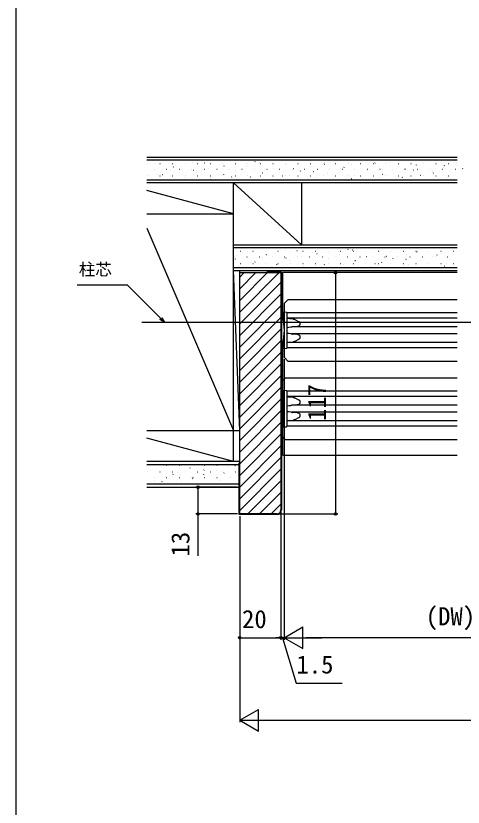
# Model space of a CAD drawing. Units: millimetres, scale not verified. Extents: x -525 to 525, y -783 to 779.
# Drawn here: x -525 to -308.2, y -399.6 to -16 of the extents above; entities that cross this region are included whole.
import ezdxf
from ezdxf.enums import TextEntityAlignment as Align

# ---------------------------------------------------------------- set-up
doc = ezdxf.new("R2010")
doc.units = ezdxf.units.MM
doc.header["$LTSCALE"] = 4
for name, color, linetype in [('0-5_YKK_12', 2, 'Continuous'), ('0-6_YKK_13', 4, 'Continuous'), ('0-8_YKK_D', 6, 'Continuous'), ('0-9_YKK_ZWAK', 7, 'Continuous'), ('0-A_YSS_K', 3, 'Continuous'), ('0-B_YSS_KE', 3, 'Continuous')]:
    doc.layers.add(name, color=color, linetype=linetype)
doc.styles.add('ＭＳ ゴシック', font='')
doc.styles.get('ＭＳ ゴシック').set_extended_font_data('MS Gothic')

msp = doc.modelspace()

# ---------------------------------------------------------------- linework, layer by layer
at = {"layer": '0-5_YKK_12'}
for p, q in [((-395.5, -163.103), (-395.5, -140.478)), ((-311.05, -140.478), (-395.5, -140.478)), ((-393, -153.478), (-395, -155.478)), ((-395, -155.478), (-395, -181.478)), ((-393, -153.478), (-311.05, -153.478)), ((-311.05, -159.978), (-393.519, -159.978)), ((-464, -164.478), (-242.85, -164.478)), ((-311.05, -162.578), (-393.5, -162.578)), ((-311.05, -166.778), (-391.286, -166.778)), ((-311.05, -170.178), (-391.286, -170.178)), ((-395.5, -228.978), (-395.5, -173.852)), ((-311.05, -174.378), (-393.5, -174.378)), ((-311.05, -176.978), (-393.519, -176.978)), ((-393, -183.478), (-395, -181.478)), ((-311.05, -183.478), (-393, -183.478)), ((-394.3, -191.478), (-396.3, -193.478)), ((-394.3, -191.478), (-311.05, -191.478)), ((-396.3, -193.478), (-396.3, -219.478)), ((-395.5, -197.978), (-395.5, -197.978)), ((-311.05, -197.978), (-393.519, -197.978)), ((-395.5, -200.578), (-395.5, -200.578)), ((-311.05, -200.578), (-393.5, -200.578)), ((-395.5, -204.778), (-395.5, -204.778)), ((-311.05, -204.778), (-391.288, -204.778)), ((-395.5, -208.178), (-395.5, -208.178)), ((-311.05, -208.178), (-391.285, -208.178)), ((-395.5, -212.378), (-395.5, -212.378)), ((-311.05, -212.378), (-393.5, -212.378)), ((-395.5, -214.978), (-395.5, -214.978)), ((-311.05, -214.978), (-393.519, -214.978)), ((-394.3, -221.478), (-396.3, -219.478)), ((-311.05, -221.478), (-394.3, -221.478)), ((-395.5, -228.978), (-311.05, -228.978))]:
    msp.add_line(p, q, dxfattribs=at)
at = {"layer": '0-6_YKK_13'}
for p, q in [((-393.5, -160.781), (-393.5, -160.082)), ((-393.5, -176.174), (-393.5, -160.781)), ((-396.02, -162.078), (-396.3, -162.078)), ((-396.3, -174.878), (-396.3, -162.078)), ((-392.37, -162.847), (-393.5, -162.778)), ((-390.543, -162.958), (-392.37, -162.847)), ((-389.755, -163.166), (-387.92, -164.102)), ((-387.338, -164.939), (-387.338, -165.575)), ((-390.873, -166.632), (-388.648, -166.593)), ((-388.648, -170.362), (-390.871, -170.323)), ((-387.338, -171.38), (-387.338, -172.016)), ((-396.3, -174.878), (-396.02, -174.878)), ((-395.5, -176.279), (-395.5, -177.278)), ((-393.5, -174.178), (-392.37, -174.108)), ((-393.5, -176.873), (-393.5, -176.174)), ((-392.37, -174.108), (-390.543, -173.997)), ((-387.92, -172.853), (-389.755, -173.789)), ((-395.5, -177.278), (-393.782, -177.172)), ((-393.5, -198.78), (-393.5, -198.082)), ((-393.5, -214.174), (-393.5, -198.78)), ((-392.37, -200.846), (-393.5, -200.777)), ((-390.543, -200.958), (-392.37, -200.846)), ((-389.755, -201.166), (-387.92, -202.101)), ((-387.338, -202.938), (-387.338, -203.575)), ((-390.873, -204.631), (-388.648, -204.592)), ((-388.648, -208.362), (-390.871, -208.323)), ((-387.92, -210.853), (-389.755, -211.788)), ((-387.338, -209.379), (-387.338, -210.016)), ((-395.5, -214.279), (-395.5, -215.277)), ((-393.5, -212.177), (-392.37, -212.108)), ((-393.5, -214.872), (-393.5, -214.174)), ((-392.37, -212.108), (-390.543, -211.996)), ((-395.5, -215.277), (-393.782, -215.172))]:
    msp.add_line(p, q, dxfattribs=at)
for points in [[(-393.782, -159.783), (-395.5, -159.678), (-395.5, -160.676), (-395.5, -162.985), (-395.5, -163.103)], [(-390.543, -162.958), (-390.382, -162.974), (-390.221, -163.003), (-390.063, -163.043), (-389.907, -163.097), (-389.755, -163.166)], [(-387.92, -164.102), (-387.821, -164.157), (-387.727, -164.222), (-387.638, -164.296), (-387.556, -164.381), (-387.483, -164.476), (-387.422, -164.581), (-387.376, -164.695), (-387.347, -164.815), (-387.338, -164.939)], [(-391.759, -166.989), (-392.629, -167.087), (-393.499, -167.194)], [(-390.863, -166.629), (-391.063, -166.692), (-391.261, -166.767), (-391.455, -166.853), (-391.645, -166.952)], [(-387.338, -165.575), (-387.35, -165.716), (-387.387, -165.851), (-387.445, -165.977), (-387.521, -166.091), (-387.61, -166.192), (-387.708, -166.28), (-387.815, -166.356), (-387.926, -166.419), (-388.042, -166.472), (-388.16, -166.515), (-388.281, -166.547), (-388.402, -166.571), (-388.525, -166.587), (-388.648, -166.593)], [(-393.5, -169.761), (-392.63, -169.867), (-391.759, -169.965)], [(-391.645, -170.003), (-391.455, -170.102), (-391.261, -170.188), (-391.063, -170.263), (-390.863, -170.326)], [(-388.648, -170.362), (-388.516, -170.369), (-388.384, -170.387), (-388.253, -170.414), (-388.124, -170.452), (-387.997, -170.502), (-387.874, -170.564), (-387.757, -170.638), (-387.647, -170.727), (-387.547, -170.831), (-387.461, -170.95), (-387.395, -171.084), (-387.352, -171.229), (-387.338, -171.38)], [(-387.338, -172.016), (-387.347, -172.14), (-387.376, -172.26), (-387.422, -172.374), (-387.483, -172.479), (-387.556, -172.574), (-387.638, -172.659), (-387.727, -172.733), (-387.821, -172.798), (-387.92, -172.853)], [(-395.5, -173.852), (-395.5, -173.97), (-395.5, -176.279)], [(-389.755, -173.789), (-389.907, -173.858), (-390.063, -173.912), (-390.221, -173.953), (-390.382, -173.981), (-390.543, -173.997)], [(-393.782, -197.782), (-395.5, -197.677), (-395.5, -198.675), (-395.5, -200.984), (-395.5, -211.97), (-395.5, -214.279)], [(-390.543, -200.958), (-390.382, -200.974), (-390.221, -201.002), (-390.063, -201.043), (-389.907, -201.097), (-389.755, -201.166)], [(-387.92, -202.101), (-387.821, -202.157), (-387.727, -202.221), (-387.638, -202.296), (-387.556, -202.381), (-387.483, -202.476), (-387.422, -202.581), (-387.376, -202.694), (-387.347, -202.815), (-387.338, -202.938)], [(-391.759, -204.989), (-392.629, -205.087), (-393.499, -205.193)], [(-390.863, -204.628), (-391.063, -204.692), (-391.261, -204.767), (-391.455, -204.853), (-391.645, -204.952)], [(-387.338, -203.575), (-387.35, -203.715), (-387.387, -203.851), (-387.445, -203.977), (-387.521, -204.091), (-387.609, -204.192), (-387.708, -204.28), (-387.815, -204.355), (-387.926, -204.419), (-388.042, -204.472), (-388.16, -204.514), (-388.281, -204.547), (-388.402, -204.571), (-388.525, -204.586), (-388.648, -204.592)], [(-393.5, -207.761), (-392.63, -207.867), (-391.759, -207.964)], [(-391.645, -208.003), (-391.455, -208.101), (-391.261, -208.188), (-391.063, -208.262), (-390.863, -208.326)], [(-388.648, -208.362), (-388.516, -208.369), (-388.384, -208.386), (-388.253, -208.414), (-388.124, -208.452), (-387.997, -208.502), (-387.874, -208.563), (-387.757, -208.638), (-387.647, -208.727), (-387.547, -208.831), (-387.461, -208.95), (-387.395, -209.083), (-387.352, -209.228), (-387.338, -209.379)], [(-387.338, -210.016), (-387.347, -210.139), (-387.376, -210.26), (-387.422, -210.373), (-387.483, -210.478), (-387.556, -210.573), (-387.637, -210.658), (-387.727, -210.733), (-387.821, -210.797), (-387.92, -210.853)], [(-389.755, -211.788), (-389.907, -211.857), (-390.063, -211.911), (-390.221, -211.952), (-390.382, -211.98), (-390.543, -211.996)]]:
    msp.add_lwpolyline(points, dxfattribs=at)
for centre, radius, start, end in [((-393.8, -160.082), 0.3, 0, 86.5), ((-396.02, -162.378), 0.3, 17.1558, 90), ((-415.78, -168.478), 20.98, 342.8442, 17.1558), ((-391.792, -166.69), 0.3, 276.36916, 299.27728), ((-391.792, -170.265), 0.3, 60.72272, 83.63084), ((-396.02, -174.578), 0.3, 270, 342.8442), ((-393.8, -176.873), 0.3, 273.5, 0), ((-393.8, -198.082), 0.3, 0, 86.5), ((-391.792, -204.69), 0.3, 276.36916, 299.27728), ((-391.792, -208.264), 0.3, 60.72272, 83.63084), ((-393.8, -214.872), 0.3, 273.5, 0)]:
    msp.add_arc(centre, radius, start, end, dxfattribs=at)
at = {"layer": '0-8_YKK_D'}
for p, q in [((-370, -140.478), (-370, -257.478)), ((-395, -182.478), (-395, -318.478)), ((-395, -182.478), (-395, -318.478)), ((-417.7, -244.478), (-437.7, -244.478)), ((-396.5, -256.478), (-396.5, -318.478)), ((-396.5, -256.478), (-396.5, -318.478)), ((-417.5, -257.478), (-437.7, -257.478)), ((-416.5, -258.478), (-416.5, -318.478)), ((-416.5, -259.478), (-416.5, -358.478)), ((-397.5, -257.478), (-369, -257.478)), ((-395, -317.478), (-385.907, -312.228)), ((-385.907, -322.728), (-385.907, -312.228)), ((-416.5, -317.478), (-396.5, -317.478)), ((-396.5, -317.478), (-399.05, -317.478)), ((-395, -317.478), (-396.5, -317.478)), ((-395, -317.478), (-396.5, -317.478)), ((-395, -317.478), (-392.45, -317.478)), ((-395, -317.478), (-385.907, -322.728)), ((-395, -317.478), (-376.813, -317.478)), ((-233.3, -317.478), (-384.5, -317.478)), ((-416.5, -357.478), (-407.407, -352.228)), ((-407.407, -362.728), (-407.407, -352.228)), ((-416.5, -357.478), (-407.407, -362.728)), ((-416.5, -357.478), (-398.313, -357.478)), ((-406, -357.478), (69.5, -357.478))]:
    msp.add_line(p, q, dxfattribs=at)
for points in [[(-452.942, -164.478), (-454.746, -162.674), (-470.812, -146.608), (-495.204, -146.608)], [(-454.262, -162.191), (-452.942, -164.478), (-455.229, -163.158)], [(-436.7, -244.478), (-436.7, -257.478), (-436.7, -277.755)], [(-395.75, -317.478), (-389.15, -339.478), (-366.877, -339.478)]]:
    msp.add_lwpolyline(points, dxfattribs=at)
for centre in [(-370, -140.478), (-436.7, -244.478), (-436.7, -257.478), (-370, -257.478), (-416.5, -317.478), (-396.5, -317.478), (-396.5, -317.478)]:
    msp.add_circle(centre, 0.637, dxfattribs=at)
at = {"layer": '0-9_YKK_ZWAK'}
msp.add_line((-525, 746.7), (-525, -783.3), dxfattribs=at)
at = {"layer": '0-A_YSS_K'}
for p, q in [((-461.5, -84.478), (-311.05, -84.478)), ((-311.05, -85.978), (-461.5, -85.978)), ((-461.214, -87.557), (-461.114, -87.557)), ((-457.678, -87.786), (-457.659, -87.78)), ((-455.134, -87.557), (-455.034, -87.557)), ((-449.054, -87.557), (-448.954, -87.557)), ((-442.974, -87.557), (-442.874, -87.557)), ((-439.173, -86.916), (-439.154, -86.909)), ((-436.894, -87.557), (-436.794, -87.557)), ((-433.74, -87.284), (-433.574, -87.173)), ((-430.814, -87.557), (-430.714, -87.557)), ((-426.155, -87.987), (-426.136, -87.981)), ((-424.734, -87.557), (-424.634, -87.557)), ((-418.654, -87.557), (-418.554, -87.557)), ((-412.574, -87.557), (-412.474, -87.557)), ((-409.151, -86.679), (-408.984, -86.569)), ((-406.896, -86.849), (-406.877, -86.843)), ((-406.494, -87.557), (-406.394, -87.557)), ((-400.414, -87.557), (-400.314, -87.557)), ((-394.334, -87.557), (-394.234, -87.557)), ((-393.878, -87.921), (-393.859, -87.914)), ((-388.254, -87.557), (-388.154, -87.557)), ((-382.174, -87.557), (-382.074, -87.557)), ((-376.094, -87.557), (-375.994, -87.557)), ((-375.574, -87.962), (-375.407, -87.851)), ((-375.279, -87.017), (-375.26, -87.01)), ((-370.014, -87.557), (-369.914, -87.557)), ((-363.934, -87.557), (-363.834, -87.557)), ((-362.26, -88.089), (-362.241, -88.082)), ((-357.854, -87.557), (-357.754, -87.557)), ((-356.774, -86.146), (-356.755, -86.139)), ((-351.774, -87.557), (-351.674, -87.557)), ((-350.984, -87.358), (-350.818, -87.247)), ((-345.694, -87.557), (-345.594, -87.557)), ((-343.755, -87.218), (-343.737, -87.211)), ((-339.614, -87.557), (-339.514, -87.557)), ((-333.534, -87.557), (-333.434, -87.557)), ((-327.454, -87.557), (-327.354, -87.557)), ((-324.497, -86.08), (-324.478, -86.073)), ((-321.374, -87.557), (-321.274, -87.557)), ((-315.294, -87.557), (-315.194, -87.557)), ((-311.478, -87.152), (-311.459, -87.145)), ((-457.984, -90.307), (-457.884, -90.307)), ((-451.904, -90.307), (-451.804, -90.307)), ((-450.24, -90.834), (-450.221, -90.828)), ((-448.724, -89.366), (-448.557, -89.255)), ((-445.824, -90.307), (-445.724, -90.307)), ((-444.659, -88.858), (-444.641, -88.852)), ((-439.744, -90.307), (-439.644, -90.307)), ((-439.119, -90.844), (-438.952, -90.733)), ((-437.221, -91.906), (-437.203, -91.9)), ((-433.664, -90.307), (-433.564, -90.307)), ((-431.641, -89.93), (-431.622, -89.923)), ((-427.584, -90.307), (-427.484, -90.307)), ((-424.135, -88.762), (-423.968, -88.651)), ((-421.504, -90.307), (-421.404, -90.307)), ((-418.622, -91.002), (-418.604, -90.995)), ((-415.424, -90.307), (-415.324, -90.307)), ((-413.136, -89.059), (-413.117, -89.052)), ((-409.344, -90.307), (-409.244, -90.307)), ((-405.604, -92.074), (-405.585, -92.067)), ((-405.541, -92.126), (-405.375, -92.016)), ((-403.264, -90.307), (-403.164, -90.307)), ((-400.118, -90.131), (-400.099, -90.124)), ((-397.184, -90.307), (-397.084, -90.307)), ((-391.104, -90.307), (-391.004, -90.307)), ((-390.557, -90.044), (-390.391, -89.933)), ((-387.099, -91.203), (-387.08, -91.196)), ((-385.024, -90.307), (-384.924, -90.307)), ((-380.952, -91.522), (-380.785, -91.411)), ((-380.859, -88.993), (-380.84, -88.986)), ((-378.944, -90.307), (-378.844, -90.307)), ((-372.864, -90.307), (-372.764, -90.307)), ((-367.841, -90.065), (-367.822, -90.058)), ((-366.784, -90.307), (-366.684, -90.307)), ((-365.968, -89.44), (-365.801, -89.329)), ((-360.704, -90.307), (-360.604, -90.307)), ((-354.822, -91.137), (-354.803, -91.13)), ((-354.624, -90.307), (-354.524, -90.307)), ((-349.242, -89.16), (-349.223, -89.154)), ((-348.544, -90.307), (-348.444, -90.307)), ((-342.464, -90.307), (-342.364, -90.307)), ((-336.384, -90.307), (-336.284, -90.307)), ((-336.223, -90.232), (-336.204, -90.226)), ((-332.391, -90.722), (-332.224, -90.612)), ((-330.737, -88.29), (-330.718, -88.283)), ((-330.304, -90.307), (-330.204, -90.307)), ((-324.224, -90.307), (-324.124, -90.307)), ((-323.205, -91.304), (-323.186, -91.297)), ((-318.144, -90.307), (-318.044, -90.307)), ((-317.718, -89.361), (-317.7, -89.355)), ((-317.407, -88.64), (-317.24, -88.53)), ((-312.064, -90.307), (-311.964, -90.307)), ((-308.452, -90.118), (-308.285, -90.008)), ((-461.5, -95.478), (-311.05, -95.478)), ((-461.214, -93.537), (-461.114, -93.537)), ((-456.48, -93.044), (-456.461, -93.038)), ((-455.134, -93.537), (-455.034, -93.537)), ((-454.103, -92.926), (-453.936, -92.815)), ((-449.054, -93.537), (-448.954, -93.537)), ((-443.462, -94.116), (-443.443, -94.109)), ((-442.974, -93.537), (-442.874, -93.537)), ((-436.894, -93.537), (-436.794, -93.537)), ((-430.814, -93.537), (-430.714, -93.537)), ((-430.443, -95.188), (-430.424, -95.181)), ((-424.734, -93.537), (-424.634, -93.537)), ((-424.203, -92.978), (-424.184, -92.971)), ((-420.525, -94.208), (-420.358, -94.098)), ((-418.654, -93.537), (-418.554, -93.537)), ((-412.574, -93.537), (-412.474, -93.537)), ((-411.184, -94.05), (-411.166, -94.043)), ((-406.494, -93.537), (-406.394, -93.537)), ((-400.414, -93.537), (-400.314, -93.537)), ((-398.166, -95.122), (-398.147, -95.115)), ((-395.936, -93.604), (-395.769, -93.493)), ((-394.334, -93.537), (-394.234, -93.537)), ((-392.585, -93.146), (-392.567, -93.139)), ((-388.254, -93.537), (-388.154, -93.537)), ((-382.174, -93.537), (-382.074, -93.537)), ((-379.567, -94.217), (-379.548, -94.211)), ((-376.094, -93.537), (-375.994, -93.537)), ((-374.081, -92.275), (-374.062, -92.268)), ((-370.014, -93.537), (-369.914, -93.537)), ((-366.548, -95.289), (-366.53, -95.282)), ((-363.934, -93.537), (-363.834, -93.537)), ((-362.359, -94.886), (-362.192, -94.776)), ((-361.062, -93.346), (-361.043, -93.34)), ((-357.854, -93.537), (-357.754, -93.537)), ((-351.774, -93.537), (-351.674, -93.537)), ((-348.044, -94.418), (-348.025, -94.412)), ((-347.375, -92.804), (-347.208, -92.694)), ((-345.694, -93.537), (-345.594, -93.537)), ((-341.804, -92.208), (-341.785, -92.202)), ((-339.614, -93.537), (-339.514, -93.537)), ((-337.769, -94.282), (-337.603, -94.172)), ((-333.534, -93.537), (-333.434, -93.537)), ((-328.785, -93.28), (-328.766, -93.274)), ((-327.454, -93.537), (-327.354, -93.537)), ((-322.785, -92.2), (-322.619, -92.09)), ((-321.374, -93.537), (-321.274, -93.537)), ((-315.767, -94.352), (-315.748, -94.345)), ((-315.294, -93.537), (-315.194, -93.537)), ((-311.05, -96.978), (-461.5, -96.978)), ((-419.5, -111.978), (-419.5, -96.978)), ((-419.5, -96.978), (-386.5, -126.978)), ((-386.5, -96.978), (-386.5, -126.978)), ((-419.5, -111.978), (-461.5, -100.724)), ((-461.5, -111.978), (-419.5, -111.978)), ((-419.5, -216.978), (-419.5, -111.978)), ((-461.5, -118.978), (-419.5, -216.978)), ((-419.5, -126.978), (-311.05, -126.978)), ((-311.05, -128.478), (-419.5, -128.478)), ((-416.214, -130.057), (-416.114, -130.057)), ((-412.678, -130.286), (-412.659, -130.28)), ((-410.134, -130.057), (-410.034, -130.057)), ((-404.054, -130.057), (-403.954, -130.057)), ((-397.974, -130.057), (-397.874, -130.057)), ((-394.173, -129.416), (-394.154, -129.409)), ((-391.894, -130.057), (-391.794, -130.057)), ((-388.74, -129.784), (-388.574, -129.673)), ((-385.814, -130.057), (-385.714, -130.057)), ((-379.734, -130.057), (-379.634, -130.057)), ((-373.654, -130.057), (-373.554, -130.057)), ((-367.574, -130.057), (-367.474, -130.057)), ((-364.151, -129.179), (-363.984, -129.069)), ((-361.896, -129.349), (-361.877, -129.343)), ((-361.494, -130.057), (-361.394, -130.057)), ((-355.414, -130.057), (-355.314, -130.057)), ((-349.334, -130.057), (-349.234, -130.057)), ((-348.878, -130.421), (-348.859, -130.414)), ((-343.254, -130.057), (-343.154, -130.057)), ((-337.174, -130.057), (-337.074, -130.057)), ((-331.094, -130.057), (-330.994, -130.057)), ((-330.574, -130.462), (-330.407, -130.351)), ((-330.279, -129.517), (-330.26, -129.51)), ((-325.014, -130.057), (-324.914, -130.057)), ((-318.934, -130.057), (-318.834, -130.057)), ((-312.854, -130.057), (-312.754, -130.057)), ((-311.774, -128.646), (-311.755, -128.639)), ((-419.064, -132.807), (-418.964, -132.807)), ((-418.708, -133.948), (-418.541, -133.837)), ((-418.258, -132.263), (-418.24, -132.256)), ((-412.984, -132.807), (-412.884, -132.807)), ((-406.904, -132.807), (-406.804, -132.807)), ((-405.24, -133.334), (-405.221, -133.328)), ((-403.724, -131.866), (-403.557, -131.755)), ((-400.824, -132.807), (-400.724, -132.807)), ((-399.659, -131.358), (-399.641, -131.352)), ((-394.744, -132.807), (-394.644, -132.807)), ((-394.119, -133.344), (-393.952, -133.233)), ((-388.664, -132.807), (-388.564, -132.807)), ((-386.641, -132.43), (-386.622, -132.423)), ((-382.584, -132.807), (-382.484, -132.807)), ((-381.155, -130.487), (-381.136, -130.481)), ((-379.135, -131.262), (-378.968, -131.151)), ((-376.504, -132.807), (-376.404, -132.807)), ((-373.622, -133.502), (-373.604, -133.495)), ((-370.424, -132.807), (-370.324, -132.807)), ((-368.136, -131.559), (-368.117, -131.552)), ((-364.344, -132.807), (-364.244, -132.807)), ((-358.264, -132.807), (-358.164, -132.807)), ((-355.118, -132.631), (-355.099, -132.624)), ((-352.184, -132.807), (-352.084, -132.807)), ((-346.104, -132.807), (-346.004, -132.807)), ((-345.557, -132.544), (-345.391, -132.433)), ((-342.099, -133.703), (-342.08, -133.696)), ((-340.024, -132.807), (-339.924, -132.807)), ((-335.952, -134.022), (-335.785, -133.911)), ((-335.859, -131.493), (-335.84, -131.486)), ((-333.944, -132.807), (-333.844, -132.807)), ((-327.864, -132.807), (-327.764, -132.807)), ((-322.841, -132.565), (-322.822, -132.558)), ((-321.784, -132.807), (-321.684, -132.807)), ((-320.968, -131.94), (-320.801, -131.829)), ((-317.26, -130.589), (-317.241, -130.582)), ((-315.704, -132.807), (-315.604, -132.807)), ((-419.5, -137.978), (-311.05, -137.978)), ((-416.966, -137.487), (-416.948, -137.48)), ((-416.214, -136.037), (-416.114, -136.037)), ((-411.48, -135.544), (-411.461, -135.538)), ((-410.134, -136.037), (-410.034, -136.037)), ((-409.103, -135.426), (-408.936, -135.315)), ((-404.054, -136.037), (-403.954, -136.037)), ((-398.462, -136.616), (-398.443, -136.609)), ((-397.974, -136.037), (-397.874, -136.037)), ((-392.221, -134.406), (-392.203, -134.4)), ((-391.894, -136.037), (-391.794, -136.037)), ((-385.814, -136.037), (-385.714, -136.037)), ((-385.443, -137.688), (-385.424, -137.681)), ((-379.734, -136.037), (-379.634, -136.037)), ((-379.203, -135.478), (-379.184, -135.471)), ((-375.525, -136.708), (-375.358, -136.598)), ((-373.654, -136.037), (-373.554, -136.037)), ((-367.574, -136.037), (-367.474, -136.037)), ((-366.184, -136.55), (-366.166, -136.543)), ((-361.494, -136.037), (-361.394, -136.037)), ((-360.604, -134.574), (-360.585, -134.567)), ((-360.541, -134.626), (-360.375, -134.516)), ((-355.414, -136.037), (-355.314, -136.037)), ((-353.166, -137.622), (-353.147, -137.615)), ((-350.936, -136.104), (-350.769, -135.993)), ((-349.334, -136.037), (-349.234, -136.037)), ((-347.585, -135.646), (-347.567, -135.639)), ((-343.254, -136.037), (-343.154, -136.037)), ((-337.174, -136.037), (-337.074, -136.037)), ((-334.567, -136.717), (-334.548, -136.711)), ((-331.094, -136.037), (-330.994, -136.037)), ((-329.081, -134.775), (-329.062, -134.768)), ((-325.014, -136.037), (-324.914, -136.037)), ((-321.548, -137.789), (-321.53, -137.782)), ((-318.934, -136.037), (-318.834, -136.037)), ((-317.359, -137.386), (-317.192, -137.276)), ((-316.062, -135.846), (-316.043, -135.84)), ((-312.854, -136.037), (-312.754, -136.037)), ((-416.5, -216.978), (-419.5, -139.478)), ((-419.5, -139.478), (-311.05, -139.478)), ((-416.5, -244.478), (-416.5, -139.478)), ((-416.5, -142.665), (-414.313, -140.478)), ((-416.5, -148.322), (-408.656, -140.478)), ((-416.5, -153.978), (-402.999, -140.478)), ((-416.5, -159.635), (-397.342, -140.478)), ((-416.5, -165.292), (-396.5, -145.292)), ((-416.5, -170.949), (-396.5, -150.949)), ((-416.5, -176.606), (-396.5, -156.606)), ((-416.5, -182.263), (-396.5, -162.263)), ((-416.5, -187.92), (-396.5, -167.92)), ((-416.5, -193.576), (-396.5, -173.576)), ((-416.5, -199.233), (-396.5, -179.233)), ((-416.5, -204.89), (-396.5, -184.89)), ((-416.5, -210.547), (-396.5, -190.547)), ((-416.5, -216.204), (-396.5, -196.204)), ((-416.5, -221.861), (-396.5, -201.861)), ((-416.5, -227.518), (-396.5, -207.518)), ((-416.5, -233.174), (-396.5, -213.174)), ((-461.5, -216.978), (-416.5, -216.978)), ((-461.5, -216.978), (-416.5, -216.978)), ((-419.5, -231.978), (-419.5, -216.978)), ((-419.5, -231.978), (-461.5, -220.724)), ((-416.5, -238.831), (-396.5, -218.831)), ((-416.5, -244.488), (-396.5, -224.488)), ((-416.5, -250.145), (-396.5, -230.145)), ((-416.5, -231.978), (-461.5, -231.978)), ((-461.5, -233.478), (-416.5, -233.478)), ((-457.984, -233.827), (-457.884, -233.827)), ((-451.904, -233.827), (-451.804, -233.827)), ((-445.824, -233.827), (-445.724, -233.827)), ((-439.744, -233.827), (-439.644, -233.827)), ((-433.664, -233.827), (-433.564, -233.827)), ((-427.584, -233.827), (-427.484, -233.827)), ((-421.504, -233.827), (-421.404, -233.827)), ((-418.859, -234.146), (-418.693, -234.036)), ((-461.214, -237.057), (-461.114, -237.057)), ((-459.849, -236.285), (-459.83, -236.278)), ((-455.134, -237.057), (-455.034, -237.057)), ((-453.608, -234.075), (-453.59, -234.068)), ((-449.054, -237.057), (-448.954, -237.057)), ((-446.83, -237.357), (-446.811, -237.35)), ((-442.974, -237.057), (-442.874, -237.057)), ((-440.59, -235.147), (-440.571, -235.14)), ((-436.894, -237.057), (-436.794, -237.057)), ((-433.843, -236.228), (-433.677, -236.118)), ((-430.814, -237.057), (-430.714, -237.057)), ((-427.571, -236.219), (-427.553, -236.212)), ((-424.734, -237.057), (-424.634, -237.057)), ((-424.238, -237.706), (-424.071, -237.596)), ((-421.991, -234.242), (-421.972, -234.236)), ((-418.654, -237.057), (-418.554, -237.057)), ((-416.5, -255.802), (-396.5, -235.802)), ((-457.984, -239.807), (-457.884, -239.807)), ((-457.897, -241.275), (-457.878, -241.269)), ((-452.316, -239.299), (-452.298, -239.293)), ((-451.904, -239.807), (-451.804, -239.807)), ((-448.827, -238.31), (-448.66, -238.2)), ((-445.824, -239.807), (-445.724, -239.807)), ((-439.744, -239.807), (-439.644, -239.807)), ((-439.298, -240.371), (-439.279, -240.364)), ((-439.222, -239.788), (-439.055, -239.678)), ((-433.812, -238.428), (-433.793, -238.422)), ((-433.664, -239.807), (-433.564, -239.807)), ((-427.584, -239.807), (-427.484, -239.807)), ((-426.279, -241.443), (-426.261, -241.436)), ((-421.504, -239.807), (-421.404, -239.807)), ((-420.793, -239.5), (-420.774, -239.493)), ((-412.519, -257.478), (-396.5, -241.459)), ((-416.5, -242.978), (-461.5, -242.978)), ((-461.5, -244.478), (-416.5, -244.478)), ((-454.206, -241.87), (-454.039, -241.76)), ((-444.878, -242.347), (-444.86, -242.341)), ((-406.862, -257.478), (-396.5, -247.116)), ((-401.205, -257.478), (-396.5, -252.772))]:
    msp.add_line(p, q, dxfattribs=at)
at = {"layer": '0-B_YSS_KE'}
for p, q in [((-396.5, -140.478), (-396.5, -255.478)), ((-396.3, -140.278), (-396.3, -255.478))]:
    msp.add_line(p, q, dxfattribs=at)
for points in [[(-398.5, -257.478), (-416.5, -257.478), (-416.5, -202.478), (-416.5, -140.478), (-403.5, -140.478), (-396.5, -140.478)], [(-396.3, -140.278), (-403.3, -140.278), (-403.3, -140.478)], [(-398.5, -257.678), (-416.7, -257.678), (-416.7, -232.678), (-416.5, -232.678)]]:
    msp.add_lwpolyline(points, dxfattribs=at)
for radius in [2.2, 2]:
    msp.add_arc((-398.5, -255.478), radius, 270.00001, 359.99999, dxfattribs=at)

# ---------------------------------------------------------------- texts
at = {"layer": '0-8_YKK_D', "style": 'ＭＳ ゴシック'}
for s, height, p in [('柱芯', 5.865, (-494.469, -143.591)), ('(DW)', 8.798, (-326.32, -314.114)), ('20', 8.798, (-415.364, -315.478)), ('1.5', 8.798, (-388.991, -337.478))]:
    msp.add_text(s, height=height, dxfattribs=at).set_placement(p, align=Align.BOTTOM_LEFT)
for s, p in [('117', (-372, -212.443)), ('13', (-438.2, -278.096))]:
    msp.add_text(s, height=8.798, rotation=90, dxfattribs=at).set_placement(p, align=Align.BOTTOM_LEFT)

doc.saveas('drawing.dxf')
